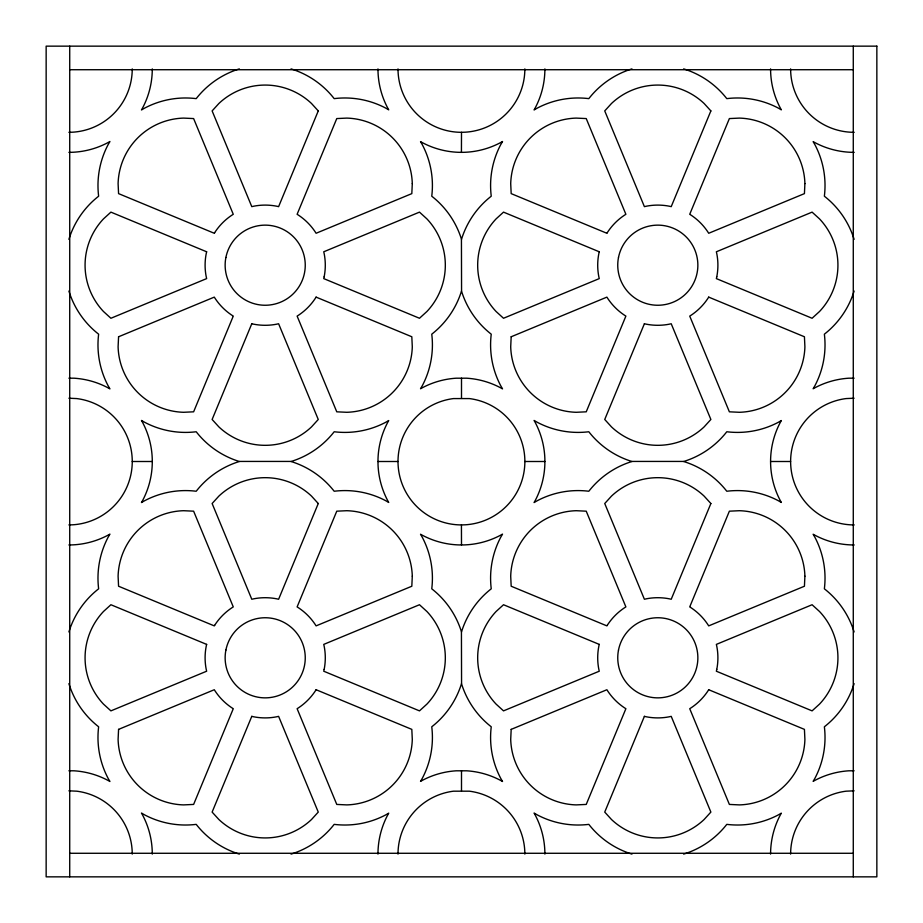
<?xml version="1.0" encoding="UTF-8"?>
<svg xmlns="http://www.w3.org/2000/svg" width="923" height="923" viewBox="0 0 923 923"><rect width="100%" height="100%" fill="white"/><g stroke="black" fill="none" stroke-linecap="round" stroke-linejoin="round"><path stroke-width="1.38" d="M68.89 239.345L68.96 239.115A87.535 87.535 0 0 1 98.634 196.207A87.535 87.535 0 0 1 107.991 144.876L109.918 141.507L109.029 142.027A83.393 83.393 0 0 1 68.89 152.353M68.89 631.955L68.96 631.724A87.535 87.535 0 0 1 98.634 588.816A87.535 87.535 0 0 1 107.991 537.486L109.918 534.117L109.029 534.636A83.393 83.393 0 0 1 68.89 544.962M461.5 239.345L461.569 239.115A87.535 87.535 0 0 1 491.244 196.207A87.535 87.535 0 0 1 500.601 144.876L502.527 141.507L501.639 142.027A83.393 83.393 0 0 1 461.5 152.353A83.462 83.462 0 0 1 421.223 142.027L420.53 141.623L422.399 144.876A87.535 87.535 0 0 1 431.756 196.207A87.535 87.535 0 0 1 461.431 239.115L461.569 291.276A87.535 87.535 0 0 0 491.244 334.184A87.535 87.535 0 0 0 500.601 385.514L502.527 388.883L501.639 388.364A83.462 83.462 0 0 0 466.68 378.199L456.193 378.199A83.462 83.462 0 0 0 421.223 388.364L420.53 388.768L422.399 385.514A87.535 87.535 0 0 0 431.756 334.184A87.535 87.535 0 0 0 461.431 291.276L461.5 291.045M461.5 631.955L461.569 631.724A87.535 87.535 0 0 1 491.244 588.816A87.535 87.535 0 0 1 500.601 537.486L502.527 534.117L501.639 534.636A83.393 83.393 0 0 1 461.5 544.962A83.462 83.462 0 0 1 421.223 534.636L420.53 534.232L422.399 537.486A87.535 87.535 0 0 1 431.756 588.816A87.535 87.535 0 0 1 461.431 631.724L461.569 683.885A87.535 87.535 0 0 0 491.244 726.793A87.535 87.535 0 0 0 500.601 778.124L502.527 781.493L501.639 780.973A83.462 83.462 0 0 0 466.68 770.809L456.193 770.809A83.462 83.462 0 0 0 421.223 780.973L420.53 781.377L422.399 778.124A87.535 87.535 0 0 0 431.756 726.793A87.535 87.535 0 0 0 461.431 683.885L461.5 683.655M854.11 291.045L854.04 291.276A87.535 87.535 0 0 1 824.366 334.184A87.535 87.535 0 0 1 815.009 385.514L813.14 388.768L813.832 388.364A83.462 83.462 0 0 1 848.802 378.199L854.11 378.188M854.11 683.655L854.04 683.885A87.535 87.535 0 0 1 824.366 726.793A87.535 87.535 0 0 1 815.009 778.124L813.14 781.377L813.832 780.973A83.462 83.462 0 0 1 848.802 770.809L854.11 770.797M239.345 68.89L239.115 68.96A87.535 87.535 0 0 0 196.207 98.634A87.535 87.535 0 0 0 144.876 107.991L141.461 109.941L141.969 109.099A83.462 83.462 0 0 0 152.283 68.89M631.955 68.89L631.724 68.96A87.535 87.535 0 0 0 588.816 98.634A87.535 87.535 0 0 0 537.486 107.991L534.071 109.941L534.579 109.099A83.462 83.462 0 0 0 544.893 68.89M239.345 461.5L239.115 461.569A87.535 87.535 0 0 0 196.207 491.244A87.535 87.535 0 0 0 144.876 500.601L141.461 502.55L141.969 501.708A83.462 83.462 0 0 0 141.969 421.292L141.461 420.45L144.876 422.399A87.535 87.535 0 0 0 196.207 431.756A87.535 87.535 0 0 0 239.115 461.431L291.276 461.431A87.535 87.535 0 0 0 334.184 431.756A87.535 87.535 0 0 0 385.514 422.399L388.733 420.553L388.295 421.292A83.462 83.462 0 0 0 388.295 501.708L388.733 502.447L385.514 500.601A87.535 87.535 0 0 0 334.184 491.244A87.535 87.535 0 0 0 291.276 461.569L291.045 461.5M631.955 461.5L631.724 461.569A87.535 87.535 0 0 0 588.816 491.244A87.535 87.535 0 0 0 537.486 500.601L534.071 502.55L534.579 501.708A83.462 83.462 0 0 0 534.579 421.292L534.071 420.45L537.486 422.399A87.535 87.535 0 0 0 588.816 431.756A87.535 87.535 0 0 0 631.724 461.431L683.885 461.431A87.535 87.535 0 0 0 726.793 431.756A87.535 87.535 0 0 0 778.124 422.399L781.343 420.553L780.904 421.292A83.462 83.462 0 0 0 780.904 501.708L781.343 502.447L778.124 500.601A87.535 87.535 0 0 0 726.793 491.244A87.535 87.535 0 0 0 683.885 461.569L683.655 461.5M291.045 854.11L291.276 854.04A87.535 87.535 0 0 0 334.184 824.366A87.535 87.535 0 0 0 385.514 815.009L388.733 813.163L388.295 813.901A83.462 83.462 0 0 0 377.969 854.11M683.655 854.11L683.885 854.04A87.535 87.535 0 0 0 726.793 824.366A87.535 87.535 0 0 0 778.124 815.009L781.343 813.163L780.904 813.901A83.462 83.462 0 0 0 770.578 854.11M68.89 132.312L72.813 132.185A63.422 63.422 0 0 0 132.243 68.89M398.009 68.89A63.422 63.422 0 0 0 461.431 132.312L465.423 132.185A63.422 63.422 0 0 0 524.852 68.89M854.04 132.312L854.11 132.312A63.422 63.422 0 0 1 790.619 68.89M461.431 152.353L461.5 132.312M854.04 152.353L854.11 152.353A83.462 83.462 0 0 1 813.832 142.027L813.14 141.623L815.009 144.876A87.535 87.535 0 0 1 824.366 196.207A87.535 87.535 0 0 1 854.04 239.115L854.11 239.345M68.89 524.922L72.813 524.795A63.422 63.422 0 0 0 76.771 398.574L68.89 398.217M461.431 524.922L465.423 524.795A63.422 63.422 0 0 0 469.38 398.574L453.481 398.574A63.422 63.422 0 0 0 398.136 465.48A63.422 63.422 0 0 0 461.431 524.922L461.5 544.962M854.04 524.922L854.11 524.922A63.422 63.422 0 0 1 790.746 465.48A63.422 63.422 0 0 1 846.091 398.574L854.11 398.217M854.04 544.962L854.11 544.962A83.462 83.462 0 0 1 813.832 534.636L813.14 534.232L815.009 537.486A87.535 87.535 0 0 1 824.366 588.816A87.535 87.535 0 0 1 854.04 631.724L854.11 631.955M524.852 854.11A63.422 63.422 0 0 0 469.38 791.184L453.481 791.184A63.422 63.422 0 0 0 398.009 854.11M854.11 790.826L846.091 791.184A63.422 63.422 0 0 0 790.619 854.11M69.721 69.721L853.279 69.721M132.243 461.5L152.283 461.5M377.969 461.5L398.009 461.5M524.852 461.5L544.893 461.5M770.578 461.5L790.619 461.5M69.721 853.279L853.279 853.279M68.89 378.188L74.071 378.199A83.462 83.462 0 0 1 109.029 388.364L109.918 388.883L107.991 385.514A87.535 87.535 0 0 1 98.634 334.184A87.535 87.535 0 0 1 68.96 291.276L68.89 291.045M68.89 770.797L74.071 770.809A83.462 83.462 0 0 1 109.029 780.973L109.918 781.493L107.991 778.124A87.535 87.535 0 0 1 98.634 726.793A87.535 87.535 0 0 1 68.96 683.885L68.89 683.655M68.89 790.826L76.771 791.184A63.422 63.422 0 0 1 132.243 854.11M683.655 68.89L683.885 68.96A87.535 87.535 0 0 1 726.793 98.634A87.535 87.535 0 0 1 778.124 107.991L781.343 109.837L780.904 109.099A83.462 83.462 0 0 1 770.578 68.89M291.045 68.89L291.276 68.96A87.535 87.535 0 0 1 334.184 98.634A87.535 87.535 0 0 1 385.514 107.991L388.733 109.837L388.295 109.099A83.462 83.462 0 0 1 377.969 68.89M631.955 854.11L631.724 854.04A87.535 87.535 0 0 1 588.816 824.366A87.535 87.535 0 0 1 537.486 815.009L534.071 813.059L534.579 813.901A83.462 83.462 0 0 1 544.893 854.11M239.345 854.11L239.115 854.04A87.535 87.535 0 0 1 196.207 824.366A87.535 87.535 0 0 1 144.876 815.009L141.461 813.059L141.969 813.901A83.462 83.462 0 0 1 152.283 854.11M853.279 46.15L853.279 876.85M461.5 378.188L461.5 398.217M461.5 770.797L461.5 790.826M69.721 46.15L69.721 876.85M118.571 336.768L118.098 346.817A67.437 67.437 0 0 0 183.573 412.293L193.622 411.82L233.277 316.093L232.734 315.77A60.099 60.099 0 0 1 214.286 297.125L118.571 336.768M118.571 729.378L118.098 739.427A67.437 67.437 0 0 0 183.573 804.902L193.622 804.429L233.277 708.702L232.734 708.379A60.099 60.099 0 0 1 214.286 689.735L118.571 729.378M412.293 183.573L411.82 193.622L316.104 233.265A60.099 60.099 0 0 0 297.656 214.621L297.114 214.298L336.768 118.571L346.817 118.098A67.437 67.437 0 0 1 412.293 183.573M412.293 576.183L411.82 586.232L316.104 625.875A60.099 60.099 0 0 0 297.656 607.23L297.114 606.907L336.768 511.18L346.817 510.707A67.437 67.437 0 0 1 412.293 576.183M511.18 336.768L510.707 346.817A67.437 67.437 0 0 0 576.183 412.293L586.232 411.82L625.886 316.093L625.344 315.77A60.099 60.099 0 0 1 606.884 297.125L511.18 336.768M511.18 729.378L510.707 739.427A67.437 67.437 0 0 0 576.183 804.902L586.232 804.429L625.886 708.702L625.344 708.379A60.099 60.099 0 0 1 606.884 689.735L511.18 729.378M804.902 183.573L804.429 193.622L708.714 233.265A60.099 60.099 0 0 0 690.266 214.621L689.723 214.298L729.378 118.571L739.427 118.098A67.437 67.437 0 0 1 804.902 183.573M804.902 576.183L804.429 586.232L708.714 625.875A60.099 60.099 0 0 0 690.266 607.23L689.723 606.907L729.378 511.18L739.427 510.707A67.437 67.437 0 0 1 804.902 576.183M225.893 257.482L225.477 259.974A40.058 40.058 0 0 0 225.431 270.012L225.812 272.493A40.058 40.058 0 0 0 232.665 288.576L234.2 290.572A40.058 40.058 0 0 0 239.507 295.925L241.48 297.483A40.058 40.058 0 0 0 257.482 304.509L259.974 304.913A40.058 40.058 0 0 0 270.012 304.959L272.493 304.578A40.058 40.058 0 0 0 288.576 297.725L290.572 296.191A40.058 40.058 0 0 0 295.925 290.883L297.483 288.911A40.058 40.058 0 0 0 304.509 272.908L304.913 270.416A40.058 40.058 0 0 0 304.959 260.378L304.578 257.898A40.058 40.058 0 0 0 297.725 241.814L296.191 239.818A40.058 40.058 0 0 0 290.883 234.465L288.911 232.908A40.058 40.058 0 0 0 272.908 225.893L270.416 225.477A40.058 40.058 0 0 0 260.378 225.431L257.898 225.812A40.058 40.058 0 0 0 241.814 232.665L239.818 234.2A40.058 40.058 0 0 0 234.465 239.507L232.908 241.48A40.058 40.058 0 0 0 225.893 257.482M225.893 650.092L225.477 652.584A40.058 40.058 0 0 0 225.431 662.622L225.812 665.102A40.058 40.058 0 0 0 232.665 681.186L234.2 683.182A40.058 40.058 0 0 0 239.507 688.535L241.48 690.092A40.058 40.058 0 0 0 257.482 697.107L259.974 697.523A40.058 40.058 0 0 0 270.012 697.569L272.493 697.188A40.058 40.058 0 0 0 288.576 690.335L290.572 688.8A40.058 40.058 0 0 0 295.925 683.493L297.483 681.52A40.058 40.058 0 0 0 304.509 665.518L304.913 663.026A40.058 40.058 0 0 0 304.959 652.988L304.578 650.507A40.058 40.058 0 0 0 297.725 634.424L296.191 632.428A40.058 40.058 0 0 0 290.883 627.075L288.911 625.517A40.058 40.058 0 0 0 272.908 618.491L270.416 618.087A40.058 40.058 0 0 0 260.378 618.041L257.898 618.422A40.058 40.058 0 0 0 241.814 625.275L239.818 626.809A40.058 40.058 0 0 0 234.465 632.117L232.908 634.089A40.058 40.058 0 0 0 225.893 650.092M618.491 257.482L618.087 259.974A40.058 40.058 0 0 0 618.041 270.012L618.422 272.493A40.058 40.058 0 0 0 625.275 288.576L626.809 290.572A40.058 40.058 0 0 0 632.117 295.925L634.089 297.483A40.058 40.058 0 0 0 650.092 304.509L652.584 304.913A40.058 40.058 0 0 0 662.622 304.959L665.102 304.578A40.058 40.058 0 0 0 681.186 297.725L683.182 296.191A40.058 40.058 0 0 0 688.535 290.883L690.092 288.911A40.058 40.058 0 0 0 697.107 272.908L697.523 270.416A40.058 40.058 0 0 0 697.569 260.378L697.188 257.898A40.058 40.058 0 0 0 690.335 241.814L688.8 239.818A40.058 40.058 0 0 0 683.493 234.465L681.52 232.908A40.058 40.058 0 0 0 665.518 225.893L663.026 225.477A40.058 40.058 0 0 0 652.988 225.431L650.507 225.812A40.058 40.058 0 0 0 634.424 232.665L632.428 234.2A40.058 40.058 0 0 0 627.075 239.507L625.517 241.48A40.058 40.058 0 0 0 618.491 257.482M618.491 650.092L618.087 652.584A40.058 40.058 0 0 0 618.041 662.622L618.422 665.102A40.058 40.058 0 0 0 625.275 681.186L626.809 683.182A40.058 40.058 0 0 0 632.117 688.535L634.089 690.092A40.058 40.058 0 0 0 650.092 697.107L652.584 697.523A40.058 40.058 0 0 0 662.622 697.569L665.102 697.188A40.058 40.058 0 0 0 681.186 690.335L683.182 688.8A40.058 40.058 0 0 0 688.535 683.493L690.092 681.52A40.058 40.058 0 0 0 697.107 665.518L697.523 663.026A40.058 40.058 0 0 0 697.569 652.988L697.188 650.507A40.058 40.058 0 0 0 690.335 634.424L688.8 632.428A40.058 40.058 0 0 0 683.493 627.075L681.52 625.517A40.058 40.058 0 0 0 665.518 618.491L663.026 618.087A40.058 40.058 0 0 0 652.988 618.041L650.507 618.422A40.058 40.058 0 0 0 634.424 625.275L632.428 626.809A40.058 40.058 0 0 0 627.075 632.117L625.517 634.089A40.058 40.058 0 0 0 618.491 650.092M206.648 251.783L206.221 253.629A60.099 60.099 0 0 0 206.106 276.15L206.637 278.608L110.91 318.262L103.468 311.489A67.437 67.437 0 0 1 103.468 218.901L110.91 212.128L206.648 251.783M206.648 644.392L206.221 646.238A60.099 60.099 0 0 0 206.106 668.76L206.637 671.217L110.91 710.872L103.468 704.099A67.437 67.437 0 0 1 103.468 611.511L110.91 604.738L206.648 644.392M324.169 276.762L323.742 278.608L419.48 318.262L426.922 311.489A67.437 67.437 0 0 0 426.922 218.901L419.48 212.128L323.754 251.783L324.285 254.24A60.099 60.099 0 0 1 324.169 276.762M324.169 669.371L323.742 671.217L419.48 710.872L426.922 704.099A67.437 67.437 0 0 0 426.922 611.511L419.48 604.738L323.754 644.392L324.285 646.85A60.099 60.099 0 0 1 324.169 669.371M599.258 251.783L598.831 253.629A60.099 60.099 0 0 0 598.715 276.15L599.246 278.608L503.52 318.262L496.078 311.489A67.437 67.437 0 0 1 496.078 218.901L503.52 212.128L599.258 251.783M599.258 644.392L598.831 646.238A60.099 60.099 0 0 0 598.715 668.76L599.246 671.217L503.52 710.872L496.078 704.099A67.437 67.437 0 0 1 496.078 611.511L503.52 604.738L599.258 644.392M716.779 276.762L716.352 278.608L812.09 318.262L819.532 311.489A67.437 67.437 0 0 0 819.532 218.901L812.09 212.128L716.363 251.783L716.894 254.24A60.099 60.099 0 0 1 716.779 276.762M716.779 669.371L716.352 671.217L812.09 710.872L819.532 704.099A67.437 67.437 0 0 0 819.532 611.511L812.09 604.738L716.363 644.392L716.894 646.85A60.099 60.099 0 0 1 716.779 669.371M318.262 110.91L278.608 206.648L276.762 206.221A60.099 60.099 0 0 0 254.24 206.106L251.783 206.637L212.128 110.91L218.901 103.468A67.437 67.437 0 0 1 311.489 103.468L318.262 110.91M251.783 323.742L212.128 419.48L218.901 426.922A67.437 67.437 0 0 0 311.489 426.922L318.262 419.48L278.608 323.754L276.15 324.285A60.099 60.099 0 0 1 253.629 324.169L251.783 323.742M318.262 503.52L278.608 599.258L276.762 598.831A60.099 60.099 0 0 0 254.24 598.715L251.783 599.246L212.128 503.52L218.901 496.078A67.437 67.437 0 0 1 311.489 496.078L318.262 503.52M251.783 716.352L212.128 812.09L218.901 819.532A67.437 67.437 0 0 0 311.489 819.532L318.262 812.09L278.608 716.363L276.15 716.894A60.099 60.099 0 0 1 253.629 716.779L251.783 716.352M710.872 110.91L671.217 206.648L669.371 206.221A60.099 60.099 0 0 0 646.85 206.106L644.392 206.637L604.738 110.91L611.511 103.468A67.437 67.437 0 0 1 704.099 103.468L710.872 110.91M644.392 323.742L604.738 419.48L611.511 426.922A67.437 67.437 0 0 0 704.099 426.922L710.872 419.48L671.217 323.754L668.76 324.285A60.099 60.099 0 0 1 646.238 324.169L644.392 323.742M710.872 503.52L671.217 599.258L669.371 598.831A60.099 60.099 0 0 0 646.85 598.715L644.392 599.246L604.738 503.52L611.511 496.078A67.437 67.437 0 0 1 704.099 496.078L710.872 503.52M644.392 716.352L604.738 812.09L611.511 819.532A67.437 67.437 0 0 0 704.099 819.532L710.872 812.09L671.217 716.363L668.76 716.894A60.099 60.099 0 0 1 646.238 716.779L644.392 716.352M214.621 232.734L214.298 233.277L118.571 193.622L118.098 183.573A67.437 67.437 0 0 1 183.573 118.098L193.622 118.571L233.265 214.286A60.099 60.099 0 0 0 214.621 232.734M316.093 297.114L315.77 297.656A60.099 60.099 0 0 1 297.125 316.116L336.768 411.82L346.817 412.293A67.437 67.437 0 0 0 412.293 346.817L411.82 336.768L316.093 297.114M214.621 625.344L214.298 625.886L118.571 586.232L118.098 576.183A67.437 67.437 0 0 1 183.573 510.707L193.622 511.18L233.265 606.896A60.099 60.099 0 0 0 214.621 625.344M316.093 689.723L315.77 690.266A60.099 60.099 0 0 1 297.125 708.714L336.768 804.429L346.817 804.902A67.437 67.437 0 0 0 412.293 739.427L411.82 729.378L316.093 689.723M607.23 232.734L606.907 233.277L511.18 193.622L510.707 183.573A67.437 67.437 0 0 1 576.183 118.098L586.232 118.571L625.875 214.286A60.099 60.099 0 0 0 607.23 232.734M708.702 297.114L708.379 297.656A60.099 60.099 0 0 1 689.735 316.116L729.378 411.82L739.427 412.293A67.437 67.437 0 0 0 804.902 346.817L804.429 336.768L708.702 297.114M607.23 625.344L606.907 625.886L511.18 586.232L510.707 576.183A67.437 67.437 0 0 1 576.183 510.707L586.232 511.18L625.875 606.896A60.099 60.099 0 0 0 607.23 625.344M708.702 689.723L708.379 690.266A60.099 60.099 0 0 1 689.735 708.714L729.378 804.429L739.427 804.902A67.437 67.437 0 0 0 804.902 739.427L804.429 729.378L708.702 689.723M876.85 46.15L46.15 46.15L46.15 876.85L876.85 876.85L876.85 46.15"/></g></svg>
